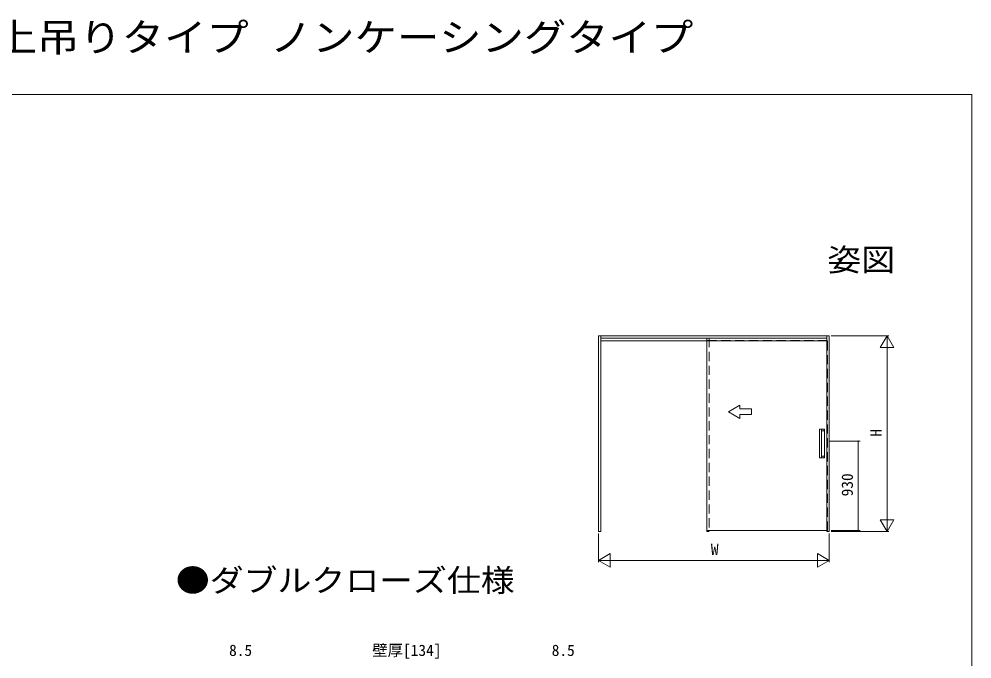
# Model space of a CAD drawing. Units: millimetres, scale not verified. Extents: x -1188 to -198, y -840 to 759.
# Drawn here: x -692.9 to -197.9, y 426.9 to 759.2 of the extents above; entities that cross this region are included whole.
import ezdxf
from ezdxf.enums import TextEntityAlignment as Align

# ---------------------------------------------------------------- set-up
doc = ezdxf.new("R2010")
doc.units = ezdxf.units.MM
doc.header["$LTSCALE"] = 4
doc.linetypes.add('CHAIN1', pattern=[8, 5, -1, 1, -1])
doc.linetypes.add('DASHED1', pattern=[1.8, 1.2, -0.6])
doc.layers.add('0-1_USER1', color=4, linetype='Continuous')
for name, color, linetype, lineweight in [('0-2_YKK_ZWAK', 7, 'Continuous', 9), ('0-3_YKK_D', 6, 'Continuous', 9), ('0-8_YKK_A1', 4, 'Continuous', 9)]:
    doc.layers.add(name, color=color, linetype=linetype, lineweight=lineweight)
doc.styles.add('ＭＳ ゴシック', font='')
doc.styles.get('ＭＳ ゴシック').set_extended_font_data('MS Gothic')

msp = doc.modelspace()

# ---------------------------------------------------------------- linework, layer by layer
at = {"layer": '0-2_YKK_ZWAK'}
for p, q in [((-1187.867, 720), (-197.867, 720)), ((-197.867, 720), (-197.867, -840))]:
    msp.add_line(p, q, dxfattribs=at)
at = {"layer": '0-3_YKK_D'}
for p, q in [((-270.969, 594.741), (-240.969, 594.741)), ((-241.969, 594.741), (-245.469, 588.679)), ((-241.969, 594.741), (-241.969, 582.616)), ((-241.969, 594.741), (-238.469, 588.679)), ((-245.469, 588.679), (-238.469, 588.679)), ((-241.969, 587.741), (-241.969, 500.041)), ((-271.892, 539.991), (-255.969, 539.991)), ((-256.969, 493.491), (-256.969, 539.991)), ((-241.969, 493.041), (-241.969, 505.165)), ((-238.469, 499.103), (-245.469, 499.103)), ((-241.969, 493.041), (-245.469, 499.103)), ((-241.969, 493.041), (-238.469, 499.103)), ((-391.819, 492.041), (-391.819, 477.041)), ((-271.969, 492.041), (-271.969, 477.041)), ((-270.969, 493.041), (-240.969, 493.041)), ((-270.944, 493.491), (-255.969, 493.491)), ((-391.819, 478.041), (-385.757, 481.541)), ((-385.757, 474.541), (-385.757, 481.541)), ((-278.031, 481.541), (-278.031, 474.541)), ((-271.969, 478.041), (-278.031, 481.541)), ((-391.819, 478.041), (-379.695, 478.041)), ((-391.819, 478.041), (-385.757, 474.541)), ((-384.819, 478.041), (-278.969, 478.041)), ((-271.969, 478.041), (-284.094, 478.041)), ((-271.969, 478.041), (-278.031, 474.541))]:
    msp.add_line(p, q, dxfattribs=at)
for centre, start, end in [((-256.969, 539.991), 90, 270), ((-256.969, 539.991), 270, 90), ((-256.969, 493.491), 90, 270), ((-256.969, 493.491), 270, 90)]:
    msp.add_arc(centre, 0.106, start, end, dxfattribs=at)
at = {"layer": '0-8_YKK_A1'}
for p, q in [((-390.619, 594.741), (-390.619, 593.241)), ((-273.169, 594.741), (-273.169, 593.241)), ((-271.969, 493.041), (-271.969, 594.741)), ((-390.619, 593.541), (-273.169, 593.541)), ((-390.619, 493.041), (-390.619, 593.241)), ((-390.619, 592.041), (-273.169, 592.041)), ((-335.569, 593.541), (-335.569, 592.241)), ((-335.569, 592.316), (-335.569, 493.041)), ((-273.169, 493.041), (-273.169, 593.241)), ((-324.37, 555.261), (-318.37, 558.725)), ((-324.37, 555.261), (-318.37, 551.797)), ((-318.37, 556.761), (-318.37, 558.725)), ((-318.37, 556.761), (-312.37, 556.761)), ((-312.37, 556.761), (-312.37, 553.761)), ((-318.37, 551.797), (-318.37, 553.761)), ((-312.37, 553.761), (-318.37, 553.761)), ((-277.088, 546.141), (-277.088, 531.341)), ((-276.988, 546.241), (-276.98, 546.241)), ((-276.98, 546.241), (-276.096, 546.241)), ((-276.096, 546.241), (-276.088, 546.241)), ((-275.988, 546.141), (-275.988, 531.341)), ((-274.496, 546.14), (-275.988, 546.14)), ((-274.728, 546.132), (-275.988, 546.132)), ((-275.988, 545.333), (-274.728, 545.333)), ((-274.674, 545.383), (-274.674, 546.083)), ((-274.444, 531.391), (-274.444, 546.091)), ((-274.46, 539.991), (-274.444, 539.991)), ((-276.98, 531.241), (-276.988, 531.241)), ((-276.096, 531.241), (-276.98, 531.241)), ((-276.088, 531.241), (-276.096, 531.241)), ((-275.988, 532.148), (-274.728, 532.148)), ((-274.728, 531.349), (-275.988, 531.349)), ((-274.496, 531.341), (-275.988, 531.341)), ((-274.674, 531.399), (-274.674, 532.098)), ((-274.444, 531.391), (-274.445, 531.391)), ((-390.619, 493.041), (-391.819, 493.041)), ((-390.619, 493.091), (-390.619, 493.291)), ((-335.569, 493.491), (-272.944, 493.491)), ((-334.369, 493.041), (-335.569, 493.041)), ((-273.169, 493.091), (-273.169, 493.291)), ((-271.969, 493.041), (-273.169, 493.041))]:
    msp.add_line(p, q, dxfattribs=at)
at = {"layer": '0-8_YKK_A1', "linetype": 'DASHED1'}
for p, q in [((-272.944, 592.316), (-335.569, 592.316)), ((-334.369, 593.541), (-334.369, 493.041)), ((-272.944, 493.491), (-272.944, 592.316))]:
    msp.add_line(p, q, dxfattribs=at)
at = {"layer": '0-8_YKK_A1', "linetype": 'CHAIN1'}
msp.add_line((-274.438, 539.991), (-274.444, 539.991), dxfattribs=at)
at = {"layer": '0-8_YKK_A1'}
for points in [[(-391.819, 493.041), (-391.819, 594.741), (-271.969, 594.741)], [(-274.675, 546.083), (-274.675, 546.089), (-274.68, 546.105), (-274.691, 546.119), (-274.705, 546.128), (-274.724, 546.132), (-274.728, 546.132)], [(-274.728, 545.333), (-274.709, 545.337), (-274.693, 545.348), (-274.678, 545.383)], [(-274.722, 545.334), (-274.718, 545.334), (-274.699, 545.341), (-274.685, 545.353), (-274.677, 545.368), (-274.675, 545.383)], [(-274.445, 546.091), (-274.449, 546.11), (-274.46, 546.126), (-274.477, 546.137), (-274.496, 546.14)], [(-274.728, 532.148), (-274.709, 532.144), (-274.693, 532.134), (-274.678, 532.098)], [(-274.678, 531.399), (-274.682, 531.379), (-274.693, 531.363), (-274.71, 531.353), (-274.728, 531.349)], [(-274.675, 532.098), (-274.674, 532.1), (-274.678, 532.117), (-274.688, 532.131), (-274.701, 532.141), (-274.719, 532.147), (-274.722, 532.147)], [(-274.721, 531.35), (-274.71, 531.352), (-274.693, 531.361), (-274.681, 531.374), (-274.675, 531.39), (-274.675, 531.399)], [(-274.445, 531.391), (-274.449, 531.371), (-274.46, 531.355), (-274.477, 531.345), (-274.496, 531.341)]]:
    msp.add_lwpolyline(points, dxfattribs=at)
for centre, start, end in [((-276.988, 546.141), 90, 180), ((-276.088, 546.141), 0, 90), ((-276.988, 531.341), 180, 270), ((-276.088, 531.341), 270, 0)]:
    msp.add_arc(centre, 0.1, start, end, dxfattribs=at)

# ---------------------------------------------------------------- texts
at = {"layer": '0-1_USER1', "color": 3, "style": 'ＭＳ ゴシック', "width": 1.1}
msp.add_text('インテリア建材 機能引戸 大開口引戸 片引き戸 上吊りタイプ ノンケーシングタイプ', height=14.66, dxfattribs=at).set_placement((-1189.333, 738), align=Align.BOTTOM_LEFT)
at = {"layer": '0-1_USER1', "color": 7, "style": 'ＭＳ ゴシック', "width": 1.1}
for s, p in [('姿図', (-272.993, 624.793)), ('●ダブルクローズ仕様', (-611.432, 458.291))]:
    msp.add_text(s, height=11.73, dxfattribs=at).set_placement(p, align=Align.BOTTOM_LEFT)
at = {"layer": '0-3_YKK_D', "color": 4, "style": 'ＭＳ ゴシック'}
for s, p in [('H', (-242.969, 542.291)), ('930', (-257.969, 511.301))]:
    msp.add_text(s, height=5.865, rotation=90, dxfattribs=at).set_placement(p, align=Align.BOTTOM_LEFT)
for s, p in [('W', (-333.494, 479.041)), ('8.5', (-583.767, 426.66)), ('壁厚[134]', (-509.407, 426.66)), ('8.5', (-416.167, 426.66))]:
    msp.add_text(s, height=5.865, dxfattribs=at).set_placement(p, align=Align.BOTTOM_LEFT)

doc.saveas('drawing.dxf')
